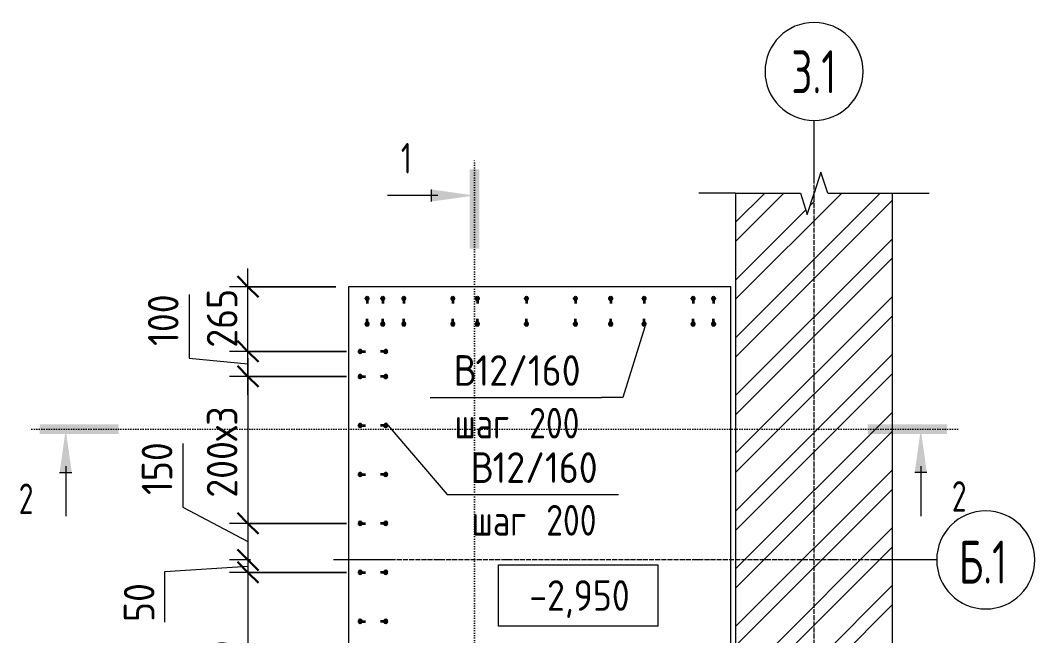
# Model space of a CAD drawing. Header units: millimetres. Extents: x -737 to 48133, y -5064 to 36443.
# Drawn here: x 27091 to 31230, y 33086 to 35597 of the extents above; entities that cross this region are included whole.
import ezdxf

# ---------------------------------------------------------------- set-up
doc = ezdxf.new("R2010")
doc.units = ezdxf.units.MM
doc.linetypes.add('02 Штрихпунктирная _20 мм_', pattern=[25, 20, -2.5, 0, -2.5])
doc.linetypes.add('04 Пунктир 10мм', pattern=[10, 0, -10])
for name, color, linetype, lineweight in [('AA_Dim', 7, 'Continuous', 9), ('AA_Dim-50', 7, 'Continuous', 9), ('AA_Oformlenie', 7, 'Continuous', 9), ('AA_Razrez', 7, 'Continuous', 9), ('AA_Vinoska', 7, 'Continuous', 9), ('AA_Visotnaya otmetka', 7, 'Continuous', 9), ('AF_Stena', 7, 'Continuous', 20), ('AF_Stena_Опалубка', 253, 'Continuous', 20), ('KR_Armatura', 7, 'Continuous', 20), ('KR_Armatura_Tonkie', 7, 'Continuous', 20), ('KR_Fundament', 7, 'Continuous', 20), ('Оси', 7, 'Continuous', 9)]:
    doc.layers.add(name, color=color, linetype=linetype, lineweight=lineweight)
doc.styles.add('ISOCPEUR', font='isocpeur.TTF', dxfattribs={"width": 0.7, "height": 175})
doc.styles.add('ISOCPEUR_1', font='isocpeur.TTF', dxfattribs={"width": 0.85, "height": 125})
doc.styles.add('ISOCPEUR_2', font='isocpeur.TTF', dxfattribs={"width": 0.9, "height": 125})
doc.styles.add('ISOCPEUR_4', font='isocpeur.TTF', dxfattribs={"width": 0.7, "height": 125})
doc.styles.add('ISOCPEUR_5', font='isocpeur.TTF', dxfattribs={"width": 0.8, "height": 125})
doc.dimstyles.new('05_Округл_5мм__прозр_', dxfattribs={"dimscale": 304.8, "dimtxt": 125.344371, "dimasz": 0.278871, "dimexe": 0.246063, "dimexo": 0.164042, "dimgap": 0.016404, "dimtad": 1, "dimdec": 0, "dimrnd": 5, "dimdsep": 46, "dimtxsty": 'ISOCPEUR_2', "dimblk1": 'OBLIQUE', "dimblk2": 'OBLIQUE', "dimsah": 1, "dimcen": 0.09, "dimdle": 0.246063, "dimazin": 0, "dimtfac": 1, "dimtdec": 4, "dimtix": 1, "dimtmove": 1, "dimatfit": 3, "dimfxl": 1, "dimtvp": 1, "dimtolj": 1, "dimtzin": 0, "dimlwd": 18, "dimlwe": 18, "dimarcsym": 2})
doc.dimstyles.new('05_Округл_5мм__прозр__1', dxfattribs={"dimscale": 304.8, "dimtxt": 125.344371, "dimasz": 0.278871, "dimexe": 0.246063, "dimexo": 0.164042, "dimgap": 0.016404, "dimtad": 1, "dimdec": 0, "dimrnd": 5, "dimdsep": 46, "dimtxsty": 'ISOCPEUR_2', "dimblk1": 'OBLIQUE', "dimblk2": 'OBLIQUE', "dimsah": 1, "dimcen": 0.09, "dimdle": 0.246063, "dimazin": 0, "dimtfac": 1, "dimtdec": 4, "dimtix": 1, "dimtmove": 0, "dimatfit": 3, "dimfxl": 1, "dimtvp": 1, "dimtolj": 1, "dimtzin": 0, "dimlwd": 18, "dimlwe": 18, "dimarcsym": 2})

# ---------------------------------------------------------------- blocks, each defined once
blk = doc.blocks.new('265_Выпуск П одной длины _НесАрм_РабПлоск_ - В1 _d12_ t250-4071037-Схема расположения арматурных выпусков вундаментной плиты в_о 3_1-Б_1')
at = {"layer": 'KR_Armatura_Tonkie', "lineweight": 35}
for points in [[(-12, 0), (-11.2, -3), (-9, -5.2), (-6, -6), (-3, -5.2), (-1.8, -4.2), (-0.2, -1.6), (0, 0), (-0.8, 3), (-1.8, 4.2), (-4.4, 5.8), (-7.6, 5.8), (-10.2, 4.2), (-11.8, 1.6)], [(92.2, 1.6), (92.2, -1.6), (92.8, -3), (95, -5.2), (98, -6), (100.6, -5.2), (102.2, -4.2), (103.8, -1.6), (103.8, 1.6), (103.2, 3), (100.6, 5.3), (98, 6), (95, 5.2), (92.8, 3)]]:
    blk.add_hatch(color=256, dxfattribs=at).paths.add_polyline_path(points)
at = {"layer": 'KR_Armatura'}
for centre in [(-6, 0), (98, 0)]:
    blk.add_circle(centre, 6, dxfattribs=at)
at = {"layer": 'KR_Armatura_Tonkie', "lineweight": 35}
for p, q in [((0, 0), (15, 0)), ((92, 0), (77, 0))]:
    blk.add_line(p, q, dxfattribs=at)
for centre, start, end in [((-6, 0), 360, 180), ((-6, 0), 180, 360), ((98, 0), 360, 180), ((98, 0), 180, 360)]:
    blk.add_arc(centre, 6, start, end, dxfattribs=at)
blk = doc.blocks.new('265_Выпуск П одной длины _НесАрм_РабПлоск_ - В1 _d12_ t250-V1-Схема расположения арматурных выпусков вундаментной плиты в_о 3_1-Б_1')
at = {"layer": 'KR_Armatura_Tonkie', "lineweight": 35}
for points in [[(-6, 6), (-9, 5.2), (-10.2, 4.2), (-11.8, 1.6), (-12, 0), (-11.2, -3), (-9, -5.2), (-6, -6), (-3, -5.2), (-1.8, -4.2), (-0.2, -1.6), (0, 0), (-0.8, 3), (-1.8, 4.2), (-4.4, 5.8)], [(98, 6), (95, 5.2), (92.8, 3), (92.2, 1.6), (92.2, -1.6), (92.8, -3), (95, -5.2), (98, -6), (99.6, -5.8), (102.2, -4.2), (103.8, -1.6), (103.8, 1.6), (103.2, 3), (101, 5.2), (99.6, 5.8)]]:
    blk.add_hatch(color=256, dxfattribs=at).paths.add_polyline_path(points)
at = {"layer": 'KR_Armatura'}
for centre in [(-6, 0), (98, 0)]:
    blk.add_circle(centre, 6, dxfattribs=at)
at = {"layer": 'KR_Armatura_Tonkie', "lineweight": 35}
for p, q in [((0, 0), (15, 0)), ((92, 0), (77, 0))]:
    blk.add_line(p, q, dxfattribs=at)
for centre, start, end in [((-6, 0), 360, 180), ((-6, 0), 180, 360), ((98, 0), 360, 180), ((98, 0), 180, 360)]:
    blk.add_arc(centre, 6, start, end, dxfattribs=at)
blk = doc.blocks.new('011_ЛинияОбрыва _ЭлУзла_Линия_ - Тип 1-4027516-Схема расположения арматурных выпусков вундаментной плиты в_о 3_1-Б_1')
at = {"layer": 'AA_Oformlenie'}
for p, q in [((0, 0), (265, 0)), ((376.3, 0), (640, 0))]:
    blk.add_line(p, q, dxfattribs=at)
blk = doc.blocks.new('Ось сетки - d_4мм-2765513-Схема расположения арматурных выпусков вундаментной плиты в_о 3_1-Б_1')
at = {"layer": 'Оси'}
for start, end in [(360, 180), (360, 180), (180, 360), (180, 360)]:
    blk.add_arc((0, 0), 4, start, end, dxfattribs=at)
blk = doc.blocks.new('Разрез - Номер узла_ спереди-394134-Схема расположения арматурных выпусков вундаментной плиты в_о 3_1-Б_1')
at = {"layer": 'AA_Razrez'}
for points in [[(7.329, 0.404), (7.329, -0.394), (0.873, -0.394), (0.873, 0.404)], [(3.497, -3.533), (2.503, -3.533), (3, 0)]]:
    blk.add_hatch(color=256, dxfattribs=at).paths.add_polyline_path(points)
for p, q in [((3, -3), (3, -7.096)), ((2.503, -3.533), (3.497, -3.533))]:
    blk.add_line(p, q, dxfattribs=at)
blk = doc.blocks.new('Разрез - Номер узла_ сзади-394133-Схема расположения арматурных выпусков вундаментной плиты в_о 3_1-Б_1')
at = {"layer": 'AA_Razrez'}
for points in [[(7.329, 0.404), (7.329, -0.394), (0.873, -0.394), (0.873, 0.404)], [(3.497, -3.533), (2.503, -3.533), (3, 0)]]:
    blk.add_hatch(color=256, dxfattribs=at).paths.add_polyline_path(points)
for p, q in [((3, -3), (3, -7.096)), ((2.503, -3.533), (3.497, -3.533))]:
    blk.add_line(p, q, dxfattribs=at)
blk = doc.blocks.new('Высотные отметки - Рамка вверх-400294-Схема расположения арматурных выпусков вундаментной плиты в_о 3_1-Б_1')
at = {"layer": 'AA_Vinoska'}
for p, q in [((-13, 0), (-13, 5)), ((-13, 5), (0, 5)), ((0, 5), (0, 0)), ((0, 0), (-13, 0))]:
    blk.add_line(p, q, dxfattribs=at)
blk = doc.blocks.new('DIMBLOCK34-Схема расположения арматурных выпусков вундаментной плиты в_о 3_1-Б_1')
at = {"layer": 'AA_Dim-50', "lineweight": 18}
for p, q in [((27779.5, 34478.9), (27779.5, 34218.4)), ((28422, 34246.1), (27944.8, 34246.1)), ((28019.8, 34069), (28019.8, 34246.1)), ((28019.8, 34246.1), (28422, 34246.1)), ((27779.5, 34218.4), (28019.8, 34195.1)), ((28422, 34144), (27944.8, 34144)), ((28019.8, 34144), (28422, 34144))]:
    blk.add_line(p, q, dxfattribs=at)
at = {"layer": 'AA_Dim-50', "lineweight": 30}
for p, q in [((28019.8, 34246.1), (27977.3, 34288.6)), ((28019.8, 34246.1), (28062.3, 34203.6)), ((28019.8, 34144), (27977.3, 34186.5)), ((28019.8, 34144), (28062.3, 34101.5))]:
    blk.add_line(p, q, dxfattribs=at)
at = {"layer": 'AA_Dim-50', "color": 0, "lineweight": 18, "insert": (27611.6, 34268.4), "char_height": 125, "width": 252.581, "attachment_point": 1, "rotation": 90, "line_spacing_factor": 1.135194, "style": 'ISOCPEUR_2'}
blk.add_mtext('100', dxfattribs=at)
blk = doc.blocks.new('_Oblique')
at = {"color": 0, "linetype": 'ByBlock', "lineweight": -2}
blk.add_line((-0.5, -0.5), (0.5, 0.5), dxfattribs=at)
blk = doc.blocks.new('DIMBLOCK35-Схема расположения арматурных выпусков вундаментной плиты в_о 3_1-Б_1')
at = {"layer": 'AA_Dim-50', "lineweight": 18}
for p, q in [((28019.8, 34246.1), (28019.8, 34585)), ((28378, 34510), (27944.8, 34510)), ((28019.8, 34510), (28378, 34510)), ((28422, 34246.1), (27944.8, 34246.1)), ((28019.8, 34246.1), (28422, 34246.1))]:
    blk.add_line(p, q, dxfattribs=at)
at = {"layer": 'AA_Dim-50', "lineweight": 30}
for p, q in [((28019.8, 34510), (27977.3, 34552.5)), ((28019.8, 34510), (28062.3, 34467.5)), ((28019.8, 34246.1), (27977.3, 34288.6)), ((28019.8, 34246.1), (28062.3, 34203.6))]:
    blk.add_line(p, q, dxfattribs=at)
at = {"layer": 'AA_Dim-50', "color": 0, "lineweight": 18, "insert": (27851.9, 34261), "char_height": 125, "width": 280.961, "attachment_point": 1, "rotation": 90, "line_spacing_factor": 1.135194, "style": 'ISOCPEUR_2'}
blk.add_mtext('265', dxfattribs=at)
blk = doc.blocks.new('DIMBLOCK36-Схема расположения арматурных выпусков вундаментной плиты в_о 3_1-Б_1')
at = {"layer": 'AA_Dim-50', "lineweight": 18}
for p, q in [((28019.8, 34219), (28019.8, 33544.2)), ((28422, 34144), (27944.8, 34144)), ((28019.8, 34144), (28422, 34144)), ((28422, 33544.2), (27944.8, 33544.2)), ((28019.8, 33544.2), (28422, 33544.2))]:
    blk.add_line(p, q, dxfattribs=at)
at = {"layer": 'AA_Dim-50', "lineweight": 30}
for p, q in [((28019.8, 34144), (27977.3, 34186.5)), ((28019.8, 34144), (28062.3, 34101.5)), ((28019.8, 33544.2), (27977.3, 33586.7)), ((28019.8, 33544.2), (28062.3, 33501.7))]:
    blk.add_line(p, q, dxfattribs=at)
at = {"layer": 'AA_Dim-50', "color": 0, "lineweight": 18, "insert": (27851.9, 33649), "char_height": 125, "width": 468.268, "attachment_point": 1, "rotation": 90, "line_spacing_factor": 1.135194, "style": 'ISOCPEUR_2'}
blk.add_mtext('200х3', dxfattribs=at)
blk = doc.blocks.new('DIMBLOCK37-Схема расположения арматурных выпусков вундаментной плиты в_о 3_1-Б_1')
at = {"layer": 'AA_Dim-50', "lineweight": 18}
for p, q in [((27754.1, 33870.5), (27754.1, 33610)), ((27754.1, 33610), (28019.8, 33469.6)), ((28422, 33544.2), (27944.8, 33544.2)), ((28019.8, 33544.2), (28019.8, 33395)), ((28019.8, 33544.2), (28422, 33544.2)), ((28029.9, 33395), (27944.8, 33395)), ((28019.8, 33395), (28029.9, 33395))]:
    blk.add_line(p, q, dxfattribs=at)
at = {"layer": 'AA_Dim-50', "lineweight": 30}
for p, q in [((28019.8, 33544.2), (27977.3, 33586.7)), ((28019.8, 33544.2), (28062.3, 33501.7)), ((28019.8, 33395), (27977.3, 33437.5)), ((28019.8, 33395), (28062.3, 33352.5))]:
    blk.add_line(p, q, dxfattribs=at)
at = {"layer": 'AA_Dim-50', "color": 0, "lineweight": 18, "insert": (27586.3, 33660), "char_height": 125, "width": 252.581, "attachment_point": 1, "rotation": 90, "line_spacing_factor": 1.135194, "style": 'ISOCPEUR_2'}
blk.add_mtext('150', dxfattribs=at)
blk = doc.blocks.new('DIMBLOCK38-Схема расположения арматурных выпусков вундаментной плиты в_о 3_1-Б_1')
at = {"layer": 'AA_Dim-50', "lineweight": 30}
for p, q in [((28019.8, 33395), (27977.3, 33437.5)), ((28019.8, 33344.3), (27977.3, 33386.8)), ((28019.8, 33395), (28062.3, 33352.5)), ((28019.8, 33344.3), (28062.3, 33301.8))]:
    blk.add_line(p, q, dxfattribs=at)
at = {"layer": 'AA_Dim-50', "lineweight": 18}
for p, q in [((27681.1, 33347.7), (28019.8, 33369.7)), ((28029.9, 33395), (27944.8, 33395)), ((28019.8, 33395), (28019.8, 33344.3)), ((28019.8, 33395), (28029.9, 33395)), ((27681.1, 33141.6), (27681.1, 33347.7)), ((28422, 33344.3), (27944.8, 33344.3)), ((28019.8, 33344.3), (28422, 33344.3))]:
    blk.add_line(p, q, dxfattribs=at)
at = {"layer": 'AA_Dim-50', "color": 0, "lineweight": 18, "insert": (27513.3, 33141.6), "char_height": 125, "width": 187.307, "attachment_point": 1, "rotation": 90, "line_spacing_factor": 1.135194, "style": 'ISOCPEUR_2'}
blk.add_mtext('50', dxfattribs=at)
blk = doc.blocks.new('DIMBLOCK39-Схема расположения арматурных выпусков вундаментной плиты в_о 3_1-Б_1')
at = {"layer": 'AA_Dim-50', "lineweight": 30}
for p, q in [((28019.8, 33344.3), (27977.3, 33386.8)), ((28019.8, 33344.3), (28062.3, 33301.8)), ((28019.8, 32544.6), (27977.3, 32587.1)), ((28019.8, 32544.6), (28062.3, 32502.1))]:
    blk.add_line(p, q, dxfattribs=at)
at = {"layer": 'AA_Dim-50', "lineweight": 18}
for p, q in [((28422, 33344.3), (27944.8, 33344.3)), ((28019.8, 33344.3), (28019.8, 32544.6)), ((28019.8, 33344.3), (28422, 33344.3)), ((28422, 32544.6), (27944.8, 32544.6)), ((28019.8, 32544.6), (28422, 32544.6))]:
    blk.add_line(p, q, dxfattribs=at)
at = {"layer": 'AA_Dim-50', "color": 0, "lineweight": 18, "insert": (27851.9, 32827.4), "char_height": 125, "width": 280.961, "attachment_point": 1, "rotation": 90, "line_spacing_factor": 1.135194, "style": 'ISOCPEUR_2'}
blk.add_mtext('800', dxfattribs=at)
blk = doc.blocks.new('042_М_Арматуры - Диам длина поз _ Комментарий-3662934-Схема расположения арматурных выпусков вундаментной плиты в_о 3_1-Б_1')
at = {"layer": 'AA_Vinoska'}
blk.add_line((-7, 0), (7, 0), dxfattribs=at)

msp = doc.modelspace()

# ---------------------------------------------------------------- hatches: boundary and pattern name
at = {"layer": 'AF_Stena', "lineweight": 9}
h = msp.add_hatch(dxfattribs=at)
h.set_pattern_fill('FP_13', color=256, style=0, pattern_type=2)
h.set_pattern_definition([(45, (26589.16, 0), (-117.8655, 117.8655), []), (45, (26667.73, 0), (-117.8655, 117.8655), [])])
h.paths.add_polyline_path([(30009.9801, 31736.9862), (30274.9801, 31736.9862), (30302.4801, 31823.5887), (30329.9801, 31736.9862), (30329.9801, 31776.2389), (30386.2888, 31776.2389), (30386.2888, 31736.9862), (30649.9801, 31736.9862), (30649.9801, 34891.5133), (30386.2888, 34891.5133), (30386.2888, 34852.2606), (30329.9801, 34852.2606), (30329.9801, 34891.5133), (30302.4801, 34804.9108), (30274.9801, 34891.5133), (30009.9801, 34891.5133), (30009.9801, 31907.1332)])

# ---------------------------------------------------------------- linework, layer by layer
at = {"layer": 'AA_Razrez', "linetype": '04 Пунктир 10мм'}
for p, q in [((28944.0756, 31005.9444), (28944.0756, 35032.1843)), ((30915.4188, 33928.2023), (27126.1377, 33928.2023))]:
    msp.add_line(p, q, dxfattribs=at)
at = {"layer": 'AA_Vinoska'}
for p, q in [((30358.1344, 34978.1634), (30329.9801, 34891.5133)), ((30386.2888, 34891.5133), (30358.1344, 34978.1634)), ((30009.9801, 34891.5133), (29859.9801, 34891.5133)), ((30274.9801, 34891.5133), (30302.4801, 34804.9108)), ((30302.4801, 34804.9108), (30329.9801, 34891.5133)), ((30649.9801, 34891.5133), (30799.9801, 34891.5133)), ((29639.147, 34346.9239), (29549.4795, 34058.102)), ((29549.4795, 34058.102), (29462.8943, 34058.102)), ((28582.8689, 33954.1784), (28832.5134, 33661.8274))]:
    msp.add_line(p, q, dxfattribs=at)
at = {"layer": 'AA_Visotnaya otmetka'}
msp.add_line((29692.8972, 33124.4978), (29692.8972, 33124.4978), dxfattribs=at)
msp.add_line((29692.8972, 33124.4978), (29692.8972, 33124.4978), dxfattribs=at)
at = {"layer": 'AF_Stena_Опалубка'}
for p, q in [((30009.9801, 34891.5133), (30009.9801, 31736.9862)), ((30649.9801, 31736.9862), (30649.9801, 34891.5133))]:
    msp.add_line(p, q, dxfattribs=at)
at = {"layer": 'KR_Fundament'}
for p, q in [((29989.9801, 34510), (28429.9801, 34510)), ((28429.9801, 34510), (28429.9801, 32280)), ((29989.9801, 32280), (29989.9801, 34510))]:
    msp.add_line(p, q, dxfattribs=at)
at = {"layer": 'Оси'}
for p, q in [((30329.9801, 34938.3938), (30329.9801, 35188.3938)), ((28618.555, 33395), (28368.555, 33395)), ((30830.3567, 33395), (30580.3567, 33395))]:
    msp.add_line(p, q, dxfattribs=at)
at = {"layer": 'Оси', "linetype": '02 Штрихпунктирная _20 мм_'}
for p, q in [((30329.9801, 31718.7855), (30329.9801, 34938.3938)), ((30580.3567, 33395), (28618.555, 33395))]:
    msp.add_line(p, q, dxfattribs=at)

# ---------------------------------------------------------------- block references
at = {"layer": 'AA_Oformlenie'}
msp.add_blockref('011_ЛинияОбрыва _ЭлУзла_Линия_ - Тип 1-4027516-Схема расположения арматурных выпусков вундаментной плиты в_о 3_1-Б_1', (30009.9801, 34891.5133), dxfattribs=at)
at = {"layer": 'AA_Razrez', "xscale": 49.99999999999998, "yscale": 49.99999999999998, "zscale": 49.99999999999998, "rotation": 269.9999999999998}
msp.add_blockref('Разрез - Номер узла_ спереди-394134-Схема расположения арматурных выпусков вундаментной плиты в_о 3_1-Б_1', (28944.0756, 35032.1843), dxfattribs=at)
at = {"layer": 'AA_Razrez', "xscale": 49.99999999999998, "yscale": 49.99999999999998, "zscale": 49.99999999999998}
msp.add_blockref('Разрез - Номер узла_ спереди-394134-Схема расположения арматурных выпусков вундаментной плиты в_о 3_1-Б_1', (27126.1377, 33928.2023), dxfattribs=at)
at = {"layer": 'AA_Razrez', "extrusion": (0, 0, -1), "xscale": 49.99999999999998, "yscale": 49.99999999999998, "zscale": 49.99999999999998}
msp.add_blockref('Разрез - Номер узла_ сзади-394133-Схема расположения арматурных выпусков вундаментной плиты в_о 3_1-Б_1', (-30915.4188, 33928.2023), dxfattribs=at)
at = {"layer": 'AA_Vinoska', "xscale": 49.99999999999998, "yscale": 49.99999999999998, "zscale": 49.99999999999998}
for name, p in [('042_М_Арматуры - Диам длина поз _ Комментарий-3662934-Схема расположения арматурных выпусков вундаментной плиты в_о 3_1-Б_1', (29112.8943, 34058.102)), ('042_М_Арматуры - Диам длина поз _ Комментарий-3662934-Схема расположения арматурных выпусков вундаментной плиты в_о 3_1-Б_1', (29182.5134, 33661.8274)), ('Высотные отметки - Рамка вверх-400294-Схема расположения арматурных выпусков вундаментной плиты в_о 3_1-Б_1', (29692.8972, 33124.4978))]:
    msp.add_blockref(name, p, dxfattribs=at)
at = {"layer": 'KR_Armatura_Tonkie', "lineweight": 35}
for name, p, rotation in [('265_Выпуск П одной длины _НесАрм_РабПлоск_ - В1 _d12_ t250-4071037-Схема расположения арматурных выпусков вундаментной плиты в_о 3_1-Б_1', (28505.9801, 34364), 89.99999999999955), ('265_Выпуск П одной длины _НесАрм_РабПлоск_ - В1 _d12_ t250-4071037-Схема расположения арматурных выпусков вундаментной плиты в_о 3_1-Б_1', (28569.9801, 34364), 89.99999999999955), ('265_Выпуск П одной длины _НесАрм_РабПлоск_ - В1 _d12_ t250-4071037-Схема расположения арматурных выпусков вундаментной плиты в_о 3_1-Б_1', (28655.9801, 34364), 89.99999999999955), ('265_Выпуск П одной длины _НесАрм_РабПлоск_ - В1 _d12_ t250-4071037-Схема расположения арматурных выпусков вундаментной плиты в_о 3_1-Б_1', (28855.9801, 34364), 89.99999999999955), ('265_Выпуск П одной длины _НесАрм_РабПлоск_ - В1 _d12_ t250-4071037-Схема расположения арматурных выпусков вундаментной плиты в_о 3_1-Б_1', (28955.9801, 34364), 89.99999999999955), ('265_Выпуск П одной длины _НесАрм_РабПлоск_ - В1 _d12_ t250-4071037-Схема расположения арматурных выпусков вундаментной плиты в_о 3_1-Б_1', (29155.9801, 34364), 89.99999999999955), ('265_Выпуск П одной длины _НесАрм_РабПлоск_ - В1 _d12_ t250-4071037-Схема расположения арматурных выпусков вундаментной плиты в_о 3_1-Б_1', (29355.9801, 34364), 89.99999999999955), ('265_Выпуск П одной длины _НесАрм_РабПлоск_ - В1 _d12_ t250-4071037-Схема расположения арматурных выпусков вундаментной плиты в_о 3_1-Б_1', (29499.9801, 34364), 89.99999999999955), ('265_Выпуск П одной длины _НесАрм_РабПлоск_ - В1 _d12_ t250-4071037-Схема расположения арматурных выпусков вундаментной плиты в_о 3_1-Б_1', (29636.4801, 34364), 89.99999999999955), ('265_Выпуск П одной длины _НесАрм_РабПлоск_ - В1 _d12_ t250-4071037-Схема расположения арматурных выпусков вундаментной плиты в_о 3_1-Б_1', (29836.4801, 34364), 89.99999999999955), ('265_Выпуск П одной длины _НесАрм_РабПлоск_ - В1 _d12_ t250-4071037-Схема расположения арматурных выпусков вундаментной плиты в_о 3_1-Б_1', (29919.9801, 34364), 89.99999999999955), ('265_Выпуск П одной длины _НесАрм_РабПлоск_ - В1 _d12_ t250-V1-Схема расположения арматурных выпусков вундаментной плиты в_о 3_1-Б_1', (28575.9801, 34246.1356), 180), ('265_Выпуск П одной длины _НесАрм_РабПлоск_ - В1 _d12_ t250-V1-Схема расположения арматурных выпусков вундаментной плиты в_о 3_1-Б_1', (28575.9801, 34144.0094), 180), ('265_Выпуск П одной длины _НесАрм_РабПлоск_ - В1 _d12_ t250-V1-Схема расположения арматурных выпусков вундаментной плиты в_о 3_1-Б_1', (28575.9801, 33944.085), 180), ('265_Выпуск П одной длины _НесАрм_РабПлоск_ - В1 _d12_ t250-V1-Схема расположения арматурных выпусков вундаментной плиты в_о 3_1-Б_1', (28575.9801, 33744.1607), 180), ('265_Выпуск П одной длины _НесАрм_РабПлоск_ - В1 _d12_ t250-V1-Схема расположения арматурных выпусков вундаментной плиты в_о 3_1-Б_1', (28575.9801, 33544.2363), 180), ('265_Выпуск П одной длины _НесАрм_РабПлоск_ - В1 _d12_ t250-V1-Схема расположения арматурных выпусков вундаментной плиты в_о 3_1-Б_1', (28575.9801, 33344.3119), 180), ('265_Выпуск П одной длины _НесАрм_РабПлоск_ - В1 _d12_ t250-V1-Схема расположения арматурных выпусков вундаментной плиты в_о 3_1-Б_1', (28575.9801, 33144.3876), 180)]:
    msp.add_blockref(name, p, dxfattribs=dict(at, rotation=rotation))
at = {"layer": 'Оси', "xscale": 49.99999999999998, "yscale": 49.99999999999998, "zscale": 49.99999999999998}
msp.add_blockref('Ось сетки - d_4мм-2765513-Схема расположения арматурных выпусков вундаментной плиты в_о 3_1-Б_1', (30329.9801, 35388.3938), dxfattribs=at)
at = {"layer": 'Оси', "xscale": 49.99999999999998, "yscale": 49.99999999999998, "zscale": 49.99999999999998, "rotation": 89.9999999999998}
msp.add_blockref('Ось сетки - d_4мм-2765513-Схема расположения арматурных выпусков вундаментной плиты в_о 3_1-Б_1', (31030.3567, 33395), dxfattribs=at)

# ---------------------------------------------------------------- texts
at = {"layer": 'AA_Razrez', "char_height": 125, "attachment_point": 1, "style": 'ISOCPEUR_4'}
for s, insert, width in [('\\fISOCPEUR|b0|i0|c204|p34|;\\W.7;1', (28644.1321, 35096.9149), 53.312219), ('\\fISOCPEUR|b0|i0|c204|p34|;\\W.7;2', (27084.5165, 33707.0182), 75.759469), ('\\fISOCPEUR|b0|i0|c204|p34|;\\W.7;2', (30892.29, 33716.6052), 75.759469)]:
    msp.add_mtext(s, dxfattribs=dict(at, insert=insert, width=width))
at = {"layer": 'AA_Vinoska', "char_height": 125, "attachment_point": 1}
for s, insert, width, style in [('\\fISOCPEUR|b0|i0|c204|p34|;\\W.9;В', (28858.9013, 34230.6145), 108.227812, 'ISOCPEUR_2'), ('12/160', (28948.1982, 34230.6145), 526.708687, 'ISOCPEUR_2'), (' 200', (29103.7471, 34015.6618), 333.502, 'ISOCPEUR_5'), ('шаг', (28862.9763, 34015.6618), 291.81425, 'ISOCPEUR_5'), ('\\fISOCPEUR|b0|i0|c204|p34|;\\W.9;В', (28928.5204, 33834.3399), 108.227812, 'ISOCPEUR_2'), ('12/160', (29017.8173, 33834.3399), 526.708687, 'ISOCPEUR_2'), (' 200', (29173.3663, 33619.3872), 333.502, 'ISOCPEUR_5'), ('шаг', (28932.5954, 33619.3872), 291.81425, 'ISOCPEUR_5')]:
    msp.add_mtext(s, dxfattribs=dict(at, insert=insert, width=width, style=style))
at = {"layer": 'AA_Visotnaya otmetka', "insert": (29167.9811, 33312.3376), "char_height": 125, "width": 479.798668, "attachment_point": 1, "line_spacing_factor": 1.135194, "style": 'ISOCPEUR_1'}
msp.add_mtext('-2,950', dxfattribs=at)
at = {"layer": 'Оси', "char_height": 175, "attachment_point": 1, "style": 'ISOCPEUR'}
for s, insert, width in [('3.1', (30237.3398, 35474.6241), 224.4725), ('\\fISOCPEUR|b0|i0|c204|p34|;\\W.7;Б', (30920.7432, 33473.5763), 120.653969), ('.1', (31020.2926, 33473.5763), 120.653969)]:
    msp.add_mtext(s, dxfattribs=dict(at, insert=insert, width=width))

# ---------------------------------------------------------------- dimensions: what is measured, and where the dimension line sits
at = {"layer": 'AA_Dim', "lineweight": 18}
for base, p1, p2, override, picture, middle in [((28019.755, 34510), (28471.9801, 34246.1356), (28427.9801, 34510), {"dimpost": '<>', "dimfxl": 267.507832}, 'DIMBLOCK35-Схема расположения арматурных выпусков вундаментной плиты в_о 3_1-Б_1', (27952.255, 34378.0678)), ((28019.755, 32544.6145), (28471.9801, 33344.3119), (28471.9801, 32544.6145), {"dimpost": '<>', "dimfxl": 799.697474}, 'DIMBLOCK39-Схема расположения арматурных выпусков вундаментной плиты в_о 3_1-Б_1', (27952.255, 32944.4632))]:
    dim = msp.add_linear_dim(base=base, p1=p1, p2=p2, angle=90, dimstyle='05_Округл_5мм__прозр__1', override=override, dxfattribs=at)
    dim.commit()
    dim.dimension.update_dxf_attribs({"geometry": picture, "text_midpoint": middle})
for base, p1, p2, override, picture, middle in [((28019.755, 34246.1356), (28471.9801, 34144.0094), (28471.9801, 34246.1356), {"dimpost": '<>', "dimfxl": 102.126148}, 'DIMBLOCK34-Схема расположения арматурных выпусков вундаментной плиты в_о 3_1-Б_1', (27694.9785, 34394.6994)), ((28019.755, 33395), (28471.9801, 33544.2363), (28079.8591, 33395), {"dimpost": '<>', "dimfxl": 419.559734}, 'DIMBLOCK37-Схема расположения арматурных выпусков вундаментной плиты в_о 3_1-Б_1', (27669.5968, 33786.3246)), ((28019.755, 33344.3119), (28079.8591, 33395), (28471.9801, 33344.3119), {"dimpost": '<>', "dimfxl": 395.383577}, 'DIMBLOCK38-Схема расположения арматурных выпусков вундаментной плиты в_о 3_1-Б_1', (27596.6068, 33235.2937))]:
    dim = msp.add_linear_dim(base=base, p1=p1, p2=p2, angle=90, dimstyle='05_Округл_5мм__прозр_', override=override, dxfattribs=at)
    dim.commit()
    dim.dimension.update_dxf_attribs({"geometry": picture, "text_midpoint": middle, "dimtype": 160, "text_rotation": 90})
dim = msp.add_linear_dim(base=(28019.755, 33544.2363), p1=(28471.9801, 34144.0094), p2=(28471.9801, 33544.2363), angle=90, text='200х3', dimstyle='05_Округл_5мм__прозр__1', override={"dimpost": '<>', "dimfxl": 599.773106}, dxfattribs=at)
dim.commit()
dim.dimension.update_dxf_attribs({"geometry": 'DIMBLOCK36-Схема расположения арматурных выпусков вундаментной плиты в_о 3_1-Б_1', "text_midpoint": (27952.255, 33844.1229)})

doc.saveas('drawing.dxf')
